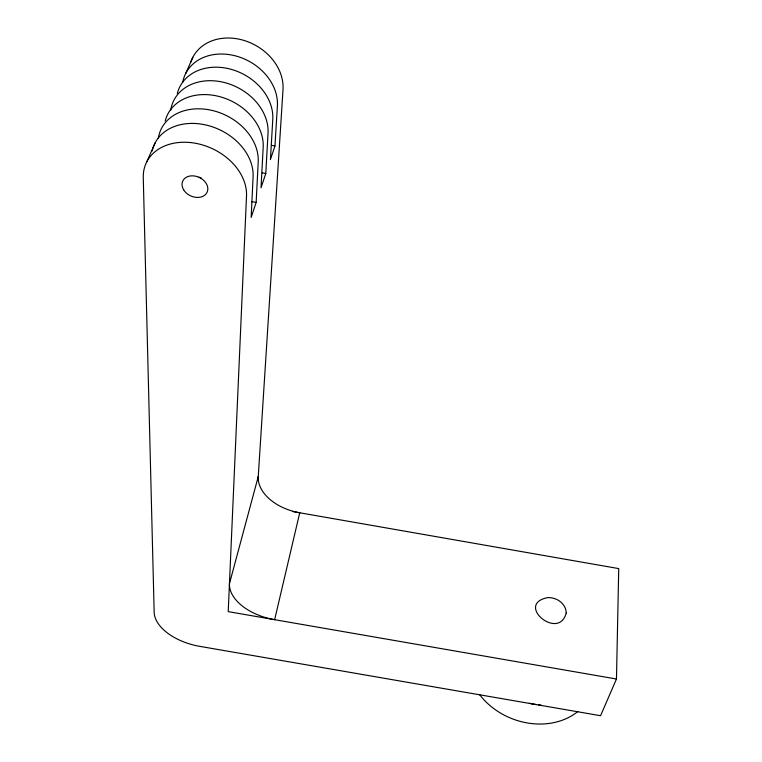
<?xml version="1.0" encoding="UTF-8"?>
<svg xmlns="http://www.w3.org/2000/svg" width="762" height="762" viewBox="0 0 762 762"><rect width="100%" height="100%" fill="white"/><g stroke="black" fill="none" stroke-linecap="round" stroke-linejoin="round"><path stroke-width="1.14" d="M616.468 679.018L228.219 611.629L246.517 195.939A53.654 40.767 24.6 0 0 195.291 143.237A53.654 40.767 24.6 0 0 143.266 177.479L154.162 612.334A46.863 26.241 14 0 0 199.625 646.328L600.561 715.718L616.468 679.018L618.734 568.595L292.713 511.559M152.238 150.971A52.788 40.634 25.2 0 1 207.578 125.397A52.788 40.634 25.2 0 1 253.098 176.755L251.155 217.437L256.156 202.425L258.213 161.858A52.121 40.51 25.6 0 0 212.131 110.433A52.121 40.51 25.6 0 0 158.305 138.446M165.211 120.987A51.464 40.386 26.1 0 1 219.799 96.669A51.464 40.386 26.1 0 1 263.185 147.342L261.023 187.785L265.786 173.507L268.043 133.188A50.835 40.253 26.7 0 0 223.437 82.286A50.835 40.253 26.7 0 0 170.707 110.223M177.317 93.497A50.216 40.11 27.2 0 1 230.762 69.228A50.216 40.11 27.2 0 1 272.777 119.386L270.424 159.572L274.958 145.971L277.397 105.918A49.616 39.967 27.8 0 0 234.791 55.702A49.616 39.967 27.8 0 0 182.68 82.344M258.032 480.031L283.016 89.545A48.892 39.767 28.5 0 0 243.669 40.338A48.892 39.767 28.5 0 0 190.814 62.141M146.828 161.735L155.134 142.894M185.766 73.352L192.843 57.293M262.299 172.879L265.786 173.507M251.508 201.597L256.156 202.425M271.472 145.342L274.958 145.971M201.101 177.889A13.192 10.154 25.1 0 1 198.939 177.184M577.863 711.479A64.913 53.102 22 0 1 479.698 694.744M529.38 703.269A66.132 53.445 21.6 0 0 534 704.212A66.17 53.473 21.6 0 0 536.315 704.564M540.982 705.088A66.17 53.473 21.6 0 1 538.648 704.86M566.204 612.943C559.013 641.49 514.417 604.123 547.773 597.598A15.783 12.44 20.8 0 1 559.203 600.827C563.175 603.58 566.309 607.952 566.204 612.943M299.733 512.788L274.644 619.687A48.435 28.413 12.4 0 1 229.448 583.682L258.251 476.593A45.12 29.137 12.9 0 0 299.733 512.788M183.661 189.852A13.411 10.182 24.6 0 0 206.016 193.967A13.411 10.182 24.6 0 0 195.101 176.089A13.411 10.182 24.6 0 0 183.661 189.852"/></g></svg>
